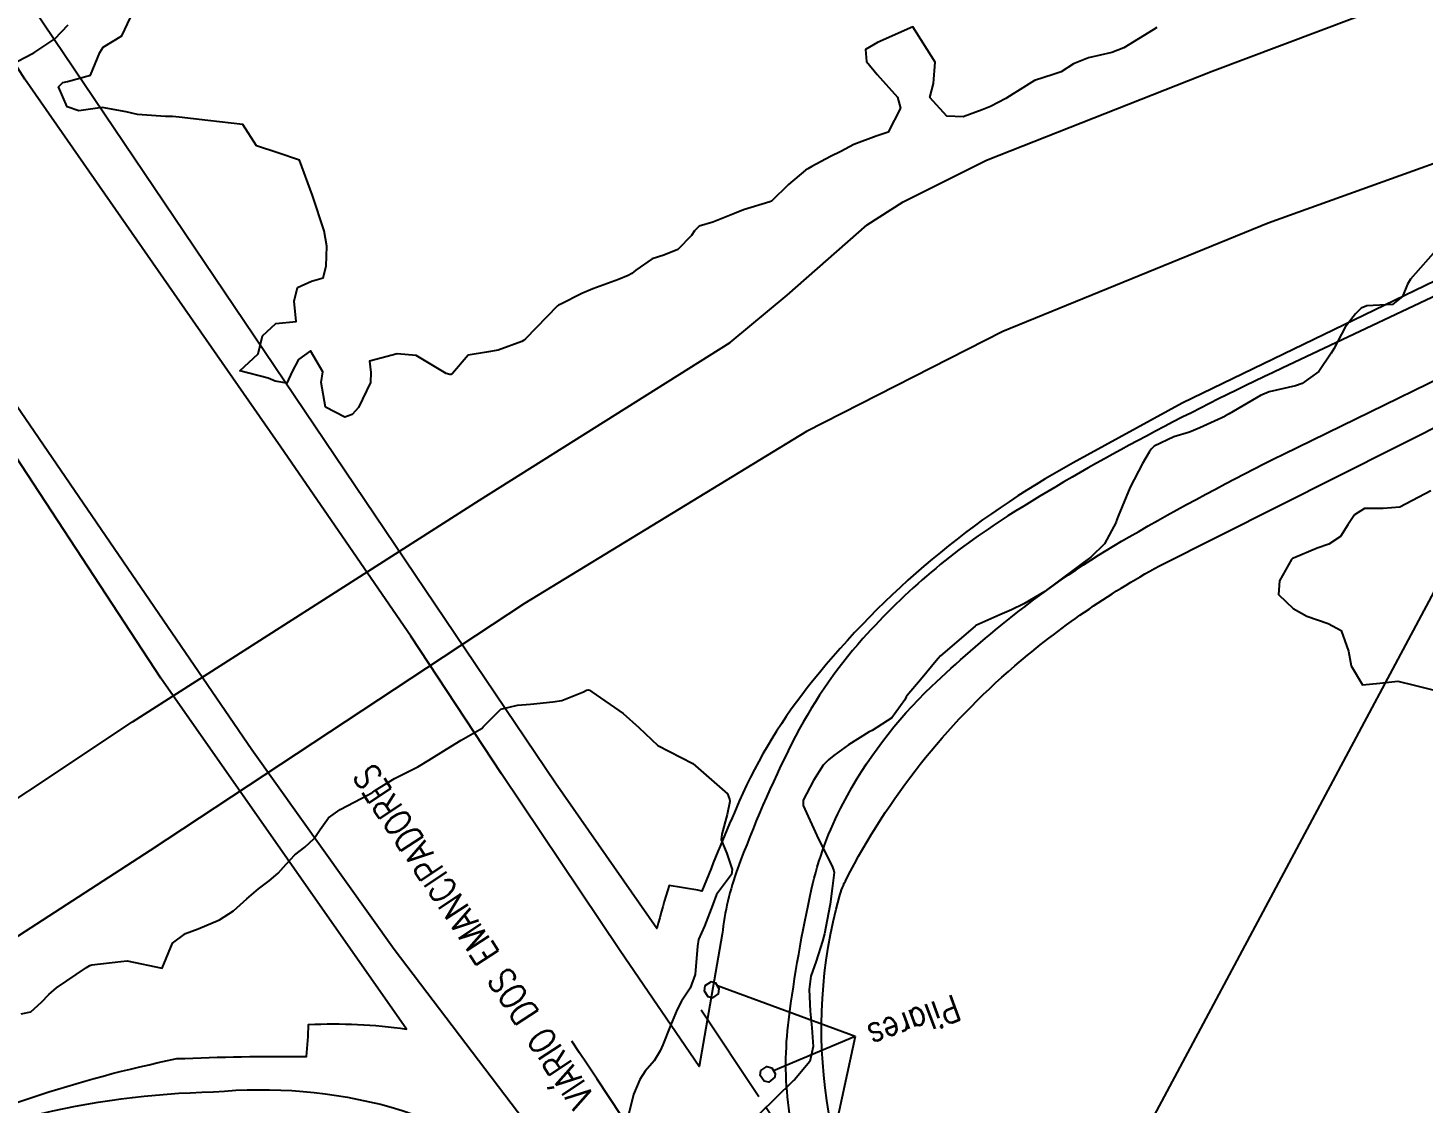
# Model space of a CAD drawing. Header units: metres. Extents: x 307586 to 320046, y 7427249 to 7434250.
# Drawn here: x 312393.5 to 312472.8, y 7431973.8 to 7432034.9 of the extents above; entities that cross this region are included whole.
import ezdxf

# ---------------------------------------------------------------- set-up
doc = ezdxf.new("R2010")
doc.units = ezdxf.units.M
doc.header["$MEASUREMENT"] = 0
doc.linetypes.add('CONTINUO', pattern=[0])
doc.linetypes.add('TRACEJADO', pattern=[8.7, 8, -0.7])
for name, color, linetype in [('Curvas de Nivel 1m', 11, 'Continuous'), ('Curvas de Nivel 5m', 15, 'Continuous'), ('PILAR', 45, 'Continuous'), ('Pontes_Viadutos_Tubos', 190, 'Continuous'), ('TEXTO', 45, 'Continuous'), ('VIADUTO', 190, 'Continuous'), ('Vias Primárias', 230, 'Continuous')]:
    doc.layers.add(name, color=color, linetype=linetype)
doc.styles.add('ROMANS', font='romans', dxfattribs={"height": 0.2})

msp = doc.modelspace()

# ---------------------------------------------------------------- linework, layer by layer
at = {"layer": 'Curvas de Nivel 1m', "flags": 128}
for points, elevation in [([(312457.675, 7432034.952), (312457.469, 7432034.815), (312455.802, 7432033.792), (312455.12, 7432033.527), (312453.797, 7432033.227), (312452.941, 7432032.873), (312452.245, 7432032.424), (312451.784, 7432032.278), (312450.737, 7432031.942), (312449.769, 7432031.333), (312449.511, 7432031.168), (312449.094, 7432030.917), (312448.225, 7432030.459), (312447.756, 7432030.267), (312446.683, 7432029.877), (312445.752, 7432029.91), (312444.779, 7432030.97), (312444.986, 7432031.756), (312445.077, 7432032.967), (312443.813, 7432034.98), (312441.804, 7432034.1), (312441.124, 7432033.692), (312441.179, 7432033.016), (312441.782, 7432032.282), (312442.942, 7432030.992), (312443.125, 7432030.358), (312442.422, 7432029), (312441.741, 7432028.769), (312440.465, 7432028.293), (312439.732, 7432027.905), (312439.145, 7432027.62), (312438.076, 7432027.046), (312437.851, 7432026.919), (312437.72, 7432026.832), (312436.75, 7432026.021), (312435.776, 7432025.079), (312435.692, 7432025.037), (312434.202, 7432024.581), (312433.686, 7432024.375), (312432.446, 7432023.884), (312431.678, 7432023.657), (312431.407, 7432023.401), (312431.246, 7432023.134), (312430.466, 7432022.337), (312429.656, 7432022.009), (312429.007, 7432021.802), (312428.072, 7432021.166), (312427.839, 7432020.97), (312427.64, 7432020.86), (312427.08, 7432020.621), (312425.632, 7432020.102), (312425.001, 7432019.834), (312423.806, 7432019.218), (312423.68, 7432019.161), (312423.622, 7432019.124), (312421.81, 7432017.247), (312421.697, 7432017.153), (312421.601, 7432017.108), (312420.247, 7432016.61), (312419.591, 7432016.501), (312418.538, 7432016.331), (312417.653, 7432015.289), (312417.615, 7432015.247), (312417.572, 7432015.232), (312417.505, 7432015.224), (312417.297, 7432015.294), (312415.588, 7432016.301), (312414.51, 7432016.41), (312413.585, 7432016.163), (312412.94, 7432015.993), (312413.019, 7432015.348), (312412.986, 7432014.768), (312412.315, 7432013.359), (312411.961, 7432012.95), (312411.544, 7432012.803), (312410.436, 7432013.381), (312410.186, 7432014.765), (312410.276, 7432015.383), (312409.591, 7432016.573), (312408.898, 7432016.082), (312408.544, 7432015.4), (312408.234, 7432014.736), (312407.567, 7432014.855), (312407.175, 7432015.022), (312405.573, 7432015.44), (312406.61, 7432016.402), (312406.853, 7432017.421), (312407.61, 7432018.127), (312408.765, 7432018.245), (312408.649, 7432019.4), (312408.854, 7432020.175), (312409.634, 7432020.528), (312410.304, 7432020.716), (312410.479, 7432021.382), (312410.515, 7432022.527), (312410.37, 7432023.383), (312409.693, 7432025.39), (312408.951, 7432027.398), (312407.727, 7432027.816), (312406.518, 7432028.215), (312405.743, 7432029.44), (312403.745, 7432029.663), (312402.117, 7432029.855), (312401.747, 7432029.885), (312401.351, 7432029.89), (312399.748, 7432030.008), (312399.111, 7432030.155), (312397.752, 7432030.395), (312396.409, 7432030.21), (312395.752, 7432030.439), (312395.259, 7432031.565), (312395.506, 7432031.823), (312395.768, 7432031.884), (312397.078, 7432032.236), (312397.61, 7432033.533), (312397.796, 7432033.829), (312398.853, 7432034.469), (312399.35, 7432035.515)], 721), ([(312473.257, 7432008.624), (312471.493, 7432007.688), (312470.54, 7432007.611), (312469.492, 7432007.614), (312468.916, 7432007.248), (312468.536, 7432006.679), (312468.128, 7432006.028), (312467.466, 7432005.592), (312466.805, 7432005.357), (312465.454, 7432004.798), (312465.4, 7432004.775), (312465.341, 7432004.721), (312464.662, 7432003.507), (312464.59, 7432002.728), (312465.425, 7432001.927), (312466.208, 7432001.496), (312467.417, 7432001.084), (312468.158, 7432000.683), (312468.572, 7431999.501), (312468.737, 7431998.676), (312469.372, 7431997.59), (312470.348, 7431997.686), (312471.374, 7431997.805), (312472.303, 7431997.567), (312473.37, 7431997.316)], 719), ([(312393.136, 7431978.898), (312393.693, 7431979.019), (312394.304, 7431979.568), (312394.706, 7431980.006), (312395.151, 7431980.371), (312396.862, 7431981.535), (312397.051, 7431981.645), (312397.165, 7431981.678), (312398.803, 7431981.879), (312399.169, 7431981.901), (312401.163, 7431981.49), (312401.747, 7431982.919), (312402.475, 7431983.471), (312403.196, 7431983.725), (312404.412, 7431984.237), (312405.206, 7431984.756), (312405.959, 7431985.429), (312406.637, 7431986.003), (312407.229, 7431986.452), (312407.75, 7431986.89), (312408.204, 7431987.4), (312408.703, 7431987.941), (312409.253, 7431988.361), (312409.785, 7431988.858), (312410.13, 7431989.381), (312410.605, 7431990.041), (312411.274, 7431990.504), (312412.853, 7431991.346), (312413.123, 7431991.504), (312413.287, 7431991.608), (312414.352, 7431992.275), (312415.304, 7431992.742), (312415.688, 7431992.934), (312416.307, 7431993.305), (312417.319, 7431993.942), (312418.152, 7431994.454), (312419.332, 7431995.14), (312419.403, 7431995.199), (312419.455, 7431995.269), (312420.393, 7431996.213), (312421.351, 7431996.445), (312422.092, 7431996.499), (312423.354, 7431996.623), (312423.868, 7431996.702), (312425.094, 7431997.203), (312425.27, 7431997.295), (312425.364, 7431997.311), (312425.449, 7431997.284), (312425.567, 7431997.197), (312427.345, 7431995.957), (312428.251, 7431995.161), (312429.323, 7431994.151), (312431.313, 7431993.13), (312433.287, 7431991.393), (312433.406, 7431991.099), (312433.419, 7431990.961), (312433.274, 7431990.23), (312432.959, 7431989.105), (312432.932, 7431988.777), (312433.252, 7431988.011), (312433.545, 7431987.097), (312433.511, 7431986.825), (312433.233, 7431986.433), (312432.657, 7431985.673), (312432.448, 7431985.111), (312431.969, 7431983.887), (312431.643, 7431983.123), (312431.577, 7431982.735), (312431.445, 7431981.126), (312431.155, 7431980.35), (312430.665, 7431979.617), (312430.419, 7431979.137), (312430.036, 7431978.239), (312429.606, 7431977.145), (312429.463, 7431976.802), (312429.109, 7431976.234), (312428.613, 7431975.642), (312428.304, 7431975.158), (312427.938, 7431974.308), (312427.655, 7431973.164)], 721)]:
    msp.add_lwpolyline(points, dxfattribs=dict(at, elevation=elevation))
at = {"layer": 'Curvas de Nivel 5m', "elevation": 720, "flags": 128}
for points in [[(312392.552, 7432032.827), (312393.791, 7432033.477), (312393.858, 7432033.514), (312393.979, 7432033.578), (312395.061, 7432034.307), (312395.808, 7432035.093)], [(312473.671, 7432022.433), (312472.091, 7432020.643), (312471.926, 7432020.369), (312471.638, 7432019.654), (312471.076, 7432019.208), (312469.628, 7432019.129), (312469.294, 7432019.005), (312468.976, 7432018.676), (312468.386, 7432017.912), (312467.739, 7432016.689), (312467.69, 7432016.601), (312467.599, 7432016.44), (312466.888, 7432015.396), (312465.942, 7432014.714), (312465.572, 7432014.586), (312464.062, 7432014.241), (312463.566, 7432014.042), (312461.789, 7432013.001), (312461.554, 7432012.856), (312461.495, 7432012.829), (312461.37, 7432012.772), (312460.133, 7432012.195), (312459.54, 7432011.954), (312458.653, 7432011.682), (312457.528, 7432011.163), (312457.357, 7432010.981), (312457.249, 7432010.814), (312456.871, 7432010.174), (312456.162, 7432008.83), (312455.486, 7432007.17), (312455.397, 7432006.927), (312455.366, 7432006.841), (312454.701, 7432005.611), (312453.941, 7432004.855), (312453.449, 7432004.496), (312451.87, 7432003.316), (312451.434, 7432002.983), (312451.383, 7432002.941), (312451.315, 7432002.891), (312450.126, 7432002.199), (312449.417, 7432001.858), (312448.758, 7432001.571), (312447.403, 7432000.96), (312447.384, 7432000.949), (312447.356, 7432000.931), (312445.386, 7431999.235), (312445.248, 7431999.098), (312445.139, 7431998.962), (312444.354, 7431997.989), (312443.488, 7431996.979), (312443.436, 7431996.905), (312443.359, 7431996.74), (312442.624, 7431995.711), (312441.514, 7431995.007), (312441.332, 7431994.919), (312440.158, 7431994.188), (312439.318, 7431993.572), (312439.016, 7431993.333), (312438.722, 7431993.036), (312438.174, 7431992.167), (312437.591, 7431991.047), (312437.591, 7431990.736), (312438.355, 7431989.039), (312439.245, 7431987.232), (312439.328, 7431987.029), (312439.337, 7431986.933), (312439.228, 7431986.03), (312439.116, 7431985.129), (312439.097, 7431985.031), (312438.792, 7431983.439), (312438.691, 7431983.035), (312438.315, 7431981.9), (312438.026, 7431981.041), (312437.921, 7431980.277), (312437.973, 7431979.042), (312438.069, 7431978.105), (312438.151, 7431977.04), (312437.956, 7431976.196), (312437.094, 7431975.155), (312437.037, 7431975.107), (312436.979, 7431975.052), (312435.074, 7431973.189)]]:
    msp.add_lwpolyline(points, dxfattribs=at)
at = {"layer": 'PILAR', "linetype": 'CONTINUO'}
for points in [[(312432.346, 7431980.71, 721.579), (312431.995, 7431980.487, 721.578), (312431.959, 7431980.199, 721.578), (312432.161, 7431979.887, 721.577), (312432.441, 7431979.816, 721.59), (312432.776, 7431980.03, 721.579), (312432.819, 7431980.325, 721.577), (312432.618, 7431980.637, 721.578)], [(312435.173, 7431975.675, 720.442), (312435.524, 7431975.898, 720.463), (312435.795, 7431975.825, 720.395), (312435.997, 7431975.513, 720.471), (312435.98, 7431975.3, 720.463), (312435.641, 7431975.01, 720.442), (312435.361, 7431975.065, 720.471), (312435.137, 7431975.387, 720.395)]]:
    msp.add_polyline3d(points, close=True, dxfattribs=at)
at = {"layer": 'Pontes_Viadutos_Tubos'}
for points in [[(312516.632, 7432041.376), (312516.319, 7432040.047), (312492.584, 7432029.636), (312476.945, 7432022.215), (312459.125, 7432013.602), (312452.923, 7432010.203, 0.098187), (312438.119, 7431997.807, 0.065524), (312433.945, 7431990.98, 0.005401), (312431.827, 7431985.878, 0.005401), (312429.97, 7431986.199, 0.009245), (312429.261, 7431983.746), (312423.504, 7431992.011), (312394.429, 7432035.141), (312375.297, 7432063.648), (312375.698, 7432065.854)], [(312308.065, 7431933.359), (312308.891, 7431932.759), (312325.884, 7431939.648), (312339.685, 7431946.125), (312356.38, 7431955.379), (312373.434, 7431965.104), (312385.707, 7431970.928, -0.059734), (312401.986, 7431976.352, -0.011537), (312409.351, 7431976.481, 0.016165), (312409.48, 7431978.289, -0.049089), (312415.035, 7431978.03), (312401.082, 7431997.969), (312371.113, 7432043.726), (312362.93, 7432056.424), (312360.344, 7432057.104)], [(312462.249, 7431935.358), (312460.538, 7431935.358), (312442.975, 7431963.077, -0.211996), (312439.647, 7431985.562, -0.051272), (312440.041, 7431986.567, -0.096961), (312449.613, 7431998.672, -0.051739), (312457.828, 7432004.353), (312491.634, 7432021.346), (312518.825, 7432032.894), (312520.974, 7432031.723)]]:
    msp.add_lwpolyline(points, format="xyb", dxfattribs=at)
at = {"layer": 'TEXTO'}
for p, q in [((312446.051, 7431951.607), (312507.371, 7432066.404)), ((312440.548, 7431977.608), (312432.718, 7431980.481, 721.578)), ((312440.548, 7431977.608), (312435.896, 7431975.669, 720.433)), ((312440.548, 7431977.608), (312439.071, 7431970.881, 719.99))]:
    msp.add_line(p, q, dxfattribs=at)
at = {"layer": 'VIADUTO', "linetype": 'TRACEJADO', "flags": 128}
msp.add_lwpolyline([(312459.196, 7431937.998), (312431.781, 7431979.113)], dxfattribs=at)
at = {"layer": 'VIADUTO', "linetype": 'CONTINUO'}
msp.add_polyline3d([(312427.248, 7431973.125, 729.561), (312425.879, 7431975.178, 729.554), (312425.758, 7431975.36, 721.59), (312425.311, 7431976.03, 721.579), (312424.881, 7431976.675, 721.435), (312424.434, 7431977.346, 721.435)], dxfattribs=at)
at = {"layer": 'Vias Primárias'}
for points in [[(312516.382, 7432039.477), (312511.779, 7432037.425), (312492.083, 7432028.717), (312476.041, 7432020.891), (312464.813, 7432015.595, 0.012366), (312456.583, 7432011.461, 0.017824), (312449.223, 7432007.19, 0.070494), (312440.983, 7432000.218, 0.065549), (312436.946, 7431994.277, 0.028618), (312433.857, 7431987.147, 0.060987), (312432.985, 7431983.419), (312431.67, 7431975.9), (312427.193, 7431982.473), (312420.431, 7431992.535), (312415.283, 7432000.365), (312407.896, 7432011.104), (312393.341, 7432032.004), (312375.258, 7432060.397), (312372.575, 7432064.349)], [(312516.382, 7432039.477), (312511.779, 7432037.425), (312492.083, 7432028.717), (312476.041, 7432020.891), (312464.813, 7432015.595, 0.012366), (312456.583, 7432011.461, 0.017824), (312449.223, 7432007.19, 0.070494), (312440.983, 7432000.218, 0.065549), (312436.946, 7431994.277, 0.028618), (312433.857, 7431987.147, 0.060987), (312432.985, 7431983.419), (312431.67, 7431975.9), (312427.193, 7431982.473), (312420.431, 7431992.535), (312415.283, 7432000.365), (312407.896, 7432011.104), (312393.341, 7432032.004), (312375.258, 7432060.397), (312372.575, 7432064.349)], [(312309.576, 7431931.438), (312313.102, 7431933.346), (312335.96, 7431942.966), (312348.113, 7431949.425), (312367.16, 7431960.482), (312380.848, 7431967.819, -0.0047), (312393.656, 7431973.074, -0.057534), (312404.07, 7431974.459, -0.090365), (312414.172, 7431973.601, -0.025103), (312423.864, 7431970.006), (312421.357, 7431973.326), (312414.339, 7431982.545), (312406.245, 7431993.905), (312383.773, 7432026.73), (312365.408, 7432057.222)], [(312309.576, 7431931.438), (312313.102, 7431933.346), (312335.96, 7431942.966), (312348.113, 7431949.425), (312367.16, 7431960.482), (312380.848, 7431967.819, -0.0047), (312393.656, 7431973.074, -0.057534), (312404.07, 7431974.459, -0.090365), (312414.172, 7431973.601, -0.025103), (312423.864, 7431970.006), (312421.357, 7431973.326), (312414.339, 7431982.545), (312406.245, 7431993.905), (312383.773, 7432026.73), (312365.408, 7432057.222)], [(312457.975, 7431934.332), (312457.69, 7431934.707), (312445.774, 7431954.085), (312439.992, 7431964.026, -0.100335), (312436.764, 7431973.551, -0.063627), (312436.765, 7431978.566, -0.023019), (312438.064, 7431985.981, -0.066183), (312439.85, 7431990.849, -0.082108), (312444.883, 7431997.502, -0.021679), (312449.393, 7432001.425, -0.037233), (312456.114, 7432006.005, -0.015876), (312464.882, 7432010.705), (312478.839, 7432017.528), (312495.241, 7432025.069), (312513.989, 7432033.526), (312516.373, 7432034.259)], [(312457.975, 7431934.332), (312457.69, 7431934.707), (312445.774, 7431954.085), (312439.992, 7431964.026, -0.100335), (312436.764, 7431973.551, -0.063627), (312436.765, 7431978.566, -0.023019), (312438.064, 7431985.981, -0.066183), (312439.85, 7431990.849, -0.082108), (312444.883, 7431997.502, -0.021679), (312449.393, 7432001.425, -0.037233), (312456.114, 7432006.005, -0.015876), (312464.882, 7432010.705), (312478.839, 7432017.528), (312495.241, 7432025.069), (312513.989, 7432033.526), (312516.373, 7432034.259)]]:
    msp.add_lwpolyline(points, format="xyb", dxfattribs=at)
for points in [[(312237.59, 7431924.418), (312252.03, 7431927.757), (312268.002, 7431931.321), (312282.226, 7431934.552), (312292.814, 7431937.145), (312303.158, 7431940.161), (312311.24, 7431942.853), (312324.843, 7431948.357), (312336.373, 7431953.634), (312345.112, 7431958.706), (312359.013, 7431967.968), (312372.923, 7431977.893), (312387.602, 7431987.606), (312399.474, 7431995.484), (312419.193, 7432008.084), (312433.434, 7432017.049), (312436.666, 7432019.741), (312441.215, 7432023.739), (312443.262, 7432025.032), (312448.003, 7432027.401), (312460.826, 7432032.463), (312470.848, 7432036.232), (312487.893, 7432042.506)], [(312237.59, 7431924.418), (312252.03, 7431927.757), (312268.002, 7431931.321), (312282.226, 7431934.552), (312292.814, 7431937.145), (312303.158, 7431940.161), (312311.24, 7431942.853), (312324.843, 7431948.357), (312336.373, 7431953.634), (312345.112, 7431958.706), (312359.013, 7431967.968), (312372.923, 7431977.893), (312387.602, 7431987.606), (312399.474, 7431995.484), (312419.193, 7432008.084), (312433.434, 7432017.049), (312436.666, 7432019.741), (312441.215, 7432023.739), (312443.262, 7432025.032), (312448.003, 7432027.401), (312460.826, 7432032.463), (312470.848, 7432036.232), (312487.893, 7432042.506)], [(312482.145, 7432030.338), (312464.02, 7432023.828), (312448.93, 7432017.68), (312437.77, 7432011.987), (312421.739, 7432002.222), (312400.477, 7431988.175), (312381.769, 7431976.084), (312370.045, 7431968.195), (312361.785, 7431962.149), (312350.874, 7431954.376), (312339.603, 7431947.873), (312324.85, 7431941.019), (312314.51, 7431937.18), (312304.527, 7431933.932), (312293.363, 7431930.671), (312264.677, 7431923.929), (312237.039, 7431917.657)], [(312482.145, 7432030.338), (312464.02, 7432023.828), (312448.93, 7432017.68), (312437.77, 7432011.987), (312421.739, 7432002.222), (312400.477, 7431988.175), (312381.769, 7431976.084), (312370.045, 7431968.195), (312361.785, 7431962.149), (312350.874, 7431954.376), (312339.603, 7431947.873), (312324.85, 7431941.019), (312314.51, 7431937.18), (312304.527, 7431933.932), (312293.363, 7431930.671), (312264.677, 7431923.929), (312237.039, 7431917.657)]]:
    msp.add_lwpolyline(points, dxfattribs=at)

# ---------------------------------------------------------------- texts
at = {"layer": 'TEXTO', "style": 'ROMANS', "width": 0.8}
for s, rotation, p in [('VIADUTO - COMPLEXO VIÁRIO DOS EMANCIPADORES', 123.48881, (312436.121, 7431958.527)), ('Pilares', 199.97774, (312446.159, 7431980.032))]:
    msp.add_text(s, height=1.5, rotation=rotation, dxfattribs=at).set_placement(p)

doc.saveas('drawing.dxf')
